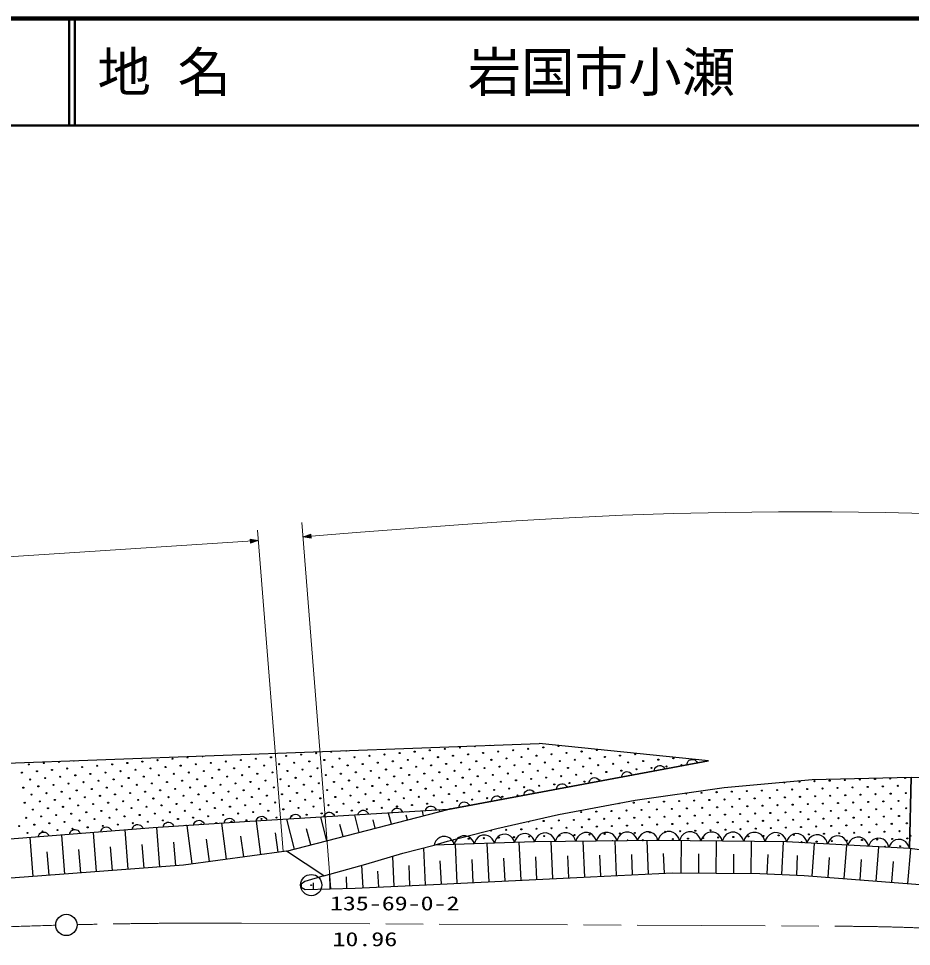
# Model space of a CAD drawing. Units: millimetres, scale not verified. Extents: x 40000 to 680000, y 20000 to 380000.
# Drawn here: x 363000 to 446532, y 293213 to 380000 of the extents above; entities that cross this region are included whole.
import ezdxf
from ezdxf.enums import TextEntityAlignment as Align

# ---------------------------------------------------------------- set-up
doc = ezdxf.new("R2010")
doc.units = ezdxf.units.MM
doc.header["$LTSCALE"] = 1000
doc.linetypes.add('CHAIN', pattern=[18.5, 12, -1.5, 3.5, -1.5])
for name, color, linetype, lineweight in [('M-BGD', 7, 'Continuous', 25), ('M-BGD-HTXT', 7, 'Continuous', 13), ('M-BMK', 2, 'CHAIN', 13), ('M-TTL', 2, 'Continuous', 140), ('M-TTL-LINE', 7, 'Continuous', 50)]:
    doc.layers.add(name, color=color, linetype=linetype, lineweight=lineweight)
doc.layers.add('M-BMK-SRVR', color=7, linetype='Continuous')
doc.layers.add('M-TTL-TXT', color=7, linetype='Continuous')
doc.styles.add('ＭＳ ゴシック', font='')
doc.styles.get('ＭＳ ゴシック').set_extended_font_data('MS Gothic')

# ---------------------------------------------------------------- blocks, each defined once
blk = doc.blocks.new('BUHIN30')
at = {"color": 7, "linetype": 'Continuous', "lineweight": 25}
blk.add_lwpolyline([(-458, -200), (-468, -79), (-452, 35), (-409, 173), (-332, 272), (-238, 352), (-96, 414), (25, 429), (150, 418), (284, 356), (378, 291), (458, 200)], dxfattribs=at)
blk = doc.blocks.new('BUHIN31')
at = {"color": 7, "linetype": 'Continuous', "lineweight": 25}
blk.add_lwpolyline([(-479, -142), (-474, -20), (-444, 90), (-384, 223), (-296, 311), (-193, 378), (-44, 422), (78, 422), (201, 396), (326, 318), (411, 242), (479, 142)], dxfattribs=at)
blk = doc.blocks.new('BUHIN32')
at = {"color": 7, "linetype": 'Continuous', "lineweight": 25}
blk.add_lwpolyline([(-479, -143), (-474, -22), (-444, 89), (-385, 221), (-297, 310), (-194, 378), (-46, 422), (77, 422), (200, 396), (325, 319), (410, 243), (479, 143)], dxfattribs=at)
blk = doc.blocks.new('BUHIN33')
at = {"color": 7, "linetype": 'Continuous', "lineweight": 25}
blk.add_lwpolyline([(-476, -152), (-473, -30), (-446, 81), (-389, 215), (-302, 305), (-201, 374), (-53, 421), (70, 424), (193, 400), (319, 325), (406, 250), (476, 152)], dxfattribs=at)
blk = doc.blocks.new('BUHIN114')
at = {"color": 7, "linetype": 'Continuous', "lineweight": 25}
blk.add_lwpolyline([(945, 164), (836, 369), (691, 534), (471, 710), (243, 787), (9, 819), (-284, 768), (-494, 659), (-682, 509), (-831, 270), (-907, 66), (-945, -164)], dxfattribs=at)
blk = doc.blocks.new('BUHIN115')
at = {"color": 7, "linetype": 'Continuous', "lineweight": 25}
blk.add_lwpolyline([(977, 216), (854, 425), (695, 590), (457, 762), (216, 832), (-30, 854), (-333, 787), (-547, 663), (-736, 498), (-879, 241), (-949, 26), (-977, -216)], dxfattribs=at)
blk = doc.blocks.new('BUHIN116')
at = {"color": 7, "linetype": 'Continuous', "lineweight": 25}
blk.add_lwpolyline([(936, 227), (813, 425), (657, 580), (425, 742), (192, 804), (-45, 821), (-335, 751), (-538, 627), (-717, 465), (-849, 215), (-913, 7), (-936, -227)], dxfattribs=at)
blk = doc.blocks.new('BUHIN117')
at = {"color": 7, "linetype": 'Continuous', "lineweight": 25}
blk.add_lwpolyline([(909, 244), (784, 435), (628, 583), (397, 735), (167, 791), (-64, 801), (-346, 726), (-541, 600), (-712, 437), (-835, 190), (-892, -16), (-909, -244)], dxfattribs=at)
blk = doc.blocks.new('BUHIN126')
at = {"color": 3, "linetype": 'Continuous', "lineweight": 25}
blk.add_circle((0, 0), 995, dxfattribs=at)
blk = doc.blocks.new('BUHIN124')
at = {"color": 3, "linetype": 'Continuous', "lineweight": 25}
for radius in [995, 30]:
    blk.add_circle((0, 0), radius, dxfattribs=at)

msp = doc.modelspace()

# ---------------------------------------------------------------- linework, layer by layer
at = {"layer": 'M-BGD'}
for p, q in [((349472, 309894), (411715, 312199)), ((427535, 310569), (411715, 312199)), ((427535, 310569), (403159, 306020)), ((403159, 306020), (427535, 310569)), ((437242, 308822), (446491, 309035)), ((446336, 302365), (446491, 309035)), ((446491, 309035), (446336, 302365)), ((446491, 309035), (451782, 308893)), ((429015, 308085), (437242, 308822)), ((420691, 306902), (429015, 308085)), ((413516, 305545), (420691, 306902)), ((403159, 306020), (384147, 304866)), ((403159, 306020), (384147, 304866)), ((388075, 302130), (403159, 306020)), ((394863, 303881), (394447, 305491)), ((397880, 304659), (397615, 305683)), ((400897, 305436), (400783, 305876)), ((402405, 305825), (402382, 305913)), ((407752, 304246), (413516, 305545)), ((384147, 304866), (375594, 304322)), ((384147, 304866), (375594, 304322)), ((382456, 301372), (382003, 304729)), ((385667, 301805), (385245, 304932)), ((388829, 302325), (388112, 305106)), ((391846, 303103), (391280, 305299)), ((393354, 303492), (393060, 304634)), ((396371, 304270), (396167, 305060)), ((399388, 305048), (399275, 305487)), ((375594, 304322), (358008, 302897)), ((375594, 304322), (358008, 302897)), ((370298, 300210), (370019, 303870)), ((373260, 300435), (372980, 304111)), ((376221, 300661), (375941, 304344)), ((379245, 300939), (378761, 304524)), ((387272, 302022), (387028, 303827)), ((390337, 302714), (389952, 304207)), ((403118, 303063), (407752, 304246)), ((364375, 299759), (364098, 303390)), ((367337, 299984), (367059, 303630)), ((377702, 300774), (377535, 302973)), ((380850, 301155), (380569, 303238)), ((384061, 301589), (383799, 303535)), ((401875, 302674), (403118, 303063)), ((411281, 303005), (401875, 302674)), ((410005, 299413), (409829, 302954)), ((422832, 303121), (411281, 303005)), ((412985, 299561), (412813, 303020)), ((415966, 299707), (415810, 303050)), ((418954, 299846), (418803, 303081)), ((421942, 299986), (421796, 303111)), ((434843, 303005), (422832, 303121)), ((425000, 300086), (425018, 303100)), ((428269, 300067), (428286, 303068)), ((431537, 300049), (431554, 303037)), ((434420, 299951), (434557, 303008)), ((446336, 302365), (434843, 303005)), ((365856, 299871), (365689, 302055)), ((368817, 300097), (368650, 302289)), ((371779, 300323), (371611, 302523)), ((374740, 300548), (374572, 302758)), ((388075, 302130), (378442, 300830)), ((391550, 299829), (388075, 302130)), ((398961, 301923), (401875, 302674)), ((401080, 298972), (400918, 302412)), ((404046, 299117), (403866, 302744)), ((407025, 299265), (406848, 302849)), ((437234, 299800), (437475, 302858)), ((440225, 299564), (440472, 302691)), ((443216, 299328), (443468, 302525)), ((446207, 299092), (446464, 302350)), ((475584, 298852), (446336, 302365)), ((395477, 300921), (398961, 301923)), ((398153, 298834), (398022, 301618)), ((402556, 299043), (402447, 301232)), ((405536, 299191), (405428, 301354)), ((408515, 299339), (408409, 301476)), ((411495, 299487), (411390, 301598)), ((414474, 299635), (414373, 301675)), ((417460, 299776), (417368, 301750)), ((420448, 299916), (420359, 301824)), ((423436, 300056), (423350, 301892)), ((426635, 300077), (426645, 301881)), ((429903, 300058), (429913, 301855)), ((433043, 300013), (433124, 301818)), ((435798, 299890), (435880, 301722)), ((438730, 299682), (438876, 301538)), ((441721, 299446), (441870, 301343)), ((378442, 300830), (338461, 297784)), ((391550, 299829), (395477, 300921)), ((395226, 298697), (395126, 300823)), ((399616, 298903), (399528, 300770)), ((444712, 299210), (444865, 301149)), ((391550, 299829), (389773, 299303)), ((392157, 298608), (392125, 299989)), ((393716, 298644), (393691, 299709)), ((396690, 298765), (396620, 300239)), ((401811, 299006), (415219, 299672)), ((415219, 299672), (424183, 300091)), ((424183, 300091), (432354, 300044)), ((432354, 300044), (436486, 299859)), ((436486, 299859), (449946, 298798)), ((389773, 299303), (389445, 299037)), ((389445, 299037), (389445, 298772)), ((389445, 298772), (389820, 298553)), ((389820, 298553), (394495, 298662)), ((390599, 298571), (390586, 299153)), ((394495, 298662), (401811, 299006))]:
    msp.add_line(p, q, dxfattribs=at)
for centre in [(401468, 311558), (402876, 311688), (404284, 311817), (409278, 311566), (410686, 311696), (412095, 311826), (413503, 311955), (417088, 311575), (377398, 310764), (378806, 310893), (385208, 310772), (386616, 310902), (388025, 311031), (389433, 311161), (390841, 311290), (391610, 310651), (392249, 311420), (393018, 310781), (394427, 310910), (395835, 311040), (397243, 311169), (398651, 311299), (399420, 310660), (400060, 311428), (400829, 310789), (402237, 310919), (403645, 311048), (405053, 311178), (406462, 311307), (407231, 310668), (407870, 311437), (408639, 310798), (410047, 310927), (411455, 311057), (412864, 311186), (414272, 311316), (415041, 310676), (415680, 311445), (416449, 310806), (417857, 310936), (419266, 311065), (420674, 311195), (422851, 310685), (424259, 310814), (363955, 310237), (365363, 310367), (367540, 309857), (368948, 309986), (370357, 310116), (371765, 310245), (373173, 310375), (374581, 310505), (375350, 309865), (375990, 310634), (376758, 309995), (378167, 310124), (379575, 310254), (380983, 310383), (382392, 310513), (383160, 309874), (383800, 310643), (384569, 310003), (385977, 310133), (387385, 310262), (388794, 310392), (390202, 310521), (390971, 309882), (392379, 310012), (393787, 310141), (395196, 310271), (396604, 310400), (398012, 310530), (398781, 309891), (400189, 310020), (401597, 310150), (403006, 310279), (404414, 310409), (405822, 310538), (406591, 309899), (407999, 310029), (409408, 310158), (410816, 310288), (412224, 310417), (413633, 310547), (414401, 309908), (415810, 310037), (417218, 310167), (418626, 310296), (420035, 310426), (420803, 309786), (421443, 310555), (422212, 309916), (423620, 310046), (425028, 310175), (363315, 309468), (364723, 309598), (365492, 308958), (366132, 309727), (366901, 309088), (368309, 309217), (369717, 309347), (371125, 309477), (372534, 309606), (373303, 308967), (373942, 309736), (374711, 309096), (376119, 309226), (377527, 309355), (378936, 309485), (380344, 309615), (381113, 308975), (381752, 309744), (382521, 309105), (383929, 309234), (385338, 309364), (386746, 309493), (388154, 309623), (388923, 308984), (389562, 309753), (390331, 309113), (391740, 309243), (393148, 309372), (394556, 309502), (395964, 309631), (396733, 308992), (397373, 309761), (398142, 309122), (399550, 309251), (400958, 309381), (402366, 309510), (403775, 309640), (404544, 309001), (405183, 309769), (405952, 309130), (407360, 309260), (408768, 309389), (410177, 309519), (411585, 309648), (412354, 309009), (412993, 309778), (413762, 309139), (415170, 309268), (416579, 309398), (417987, 309527), (419395, 309657), (444534, 308919), (445948, 308969), (363445, 308060), (364084, 308829), (364853, 308189), (366261, 308319), (367670, 308448), (369078, 308578), (370486, 308708), (371255, 308068), (371894, 308837), (372663, 308198), (374072, 308327), (375480, 308457), (376888, 308587), (378296, 308716), (379065, 308077), (379705, 308846), (380473, 308206), (381882, 308336), (383290, 308465), (384698, 308595), (386107, 308725), (386875, 308085), (387515, 308854), (388284, 308215), (389692, 308344), (391100, 308474), (392509, 308603), (393917, 308733), (394686, 308094), (395325, 308863), (396094, 308223), (397502, 308353), (398911, 308482), (400319, 308612), (401727, 308741), (402496, 308102), (403135, 308871), (403904, 308232), (405312, 308361), (406721, 308491), (408129, 308620), (409537, 308750), (410306, 308111), (410946, 308879), (411714, 308240), (413123, 308370), (414531, 308499), (415939, 308629), (417348, 308758), (436054, 308621), (437468, 308671), (438881, 308721), (440294, 308770), (441026, 308089), (441708, 308820), (442439, 308138), (443121, 308870), (443853, 308188), (445266, 308238), (364214, 307420), (365622, 307550), (367030, 307680), (368438, 307809), (369847, 307939), (370616, 307299), (372024, 307429), (373432, 307558), (374840, 307688), (376249, 307818), (377018, 307178), (377657, 307947), (378426, 307308), (379834, 307437), (381242, 307567), (382651, 307696), (384059, 307826), (384828, 307187), (385467, 307956), (386236, 307316), (387644, 307446), (389053, 307575), (390461, 307705), (391869, 307835), (392638, 307195), (393277, 307964), (394046, 307325), (395455, 307454), (396863, 307584), (398271, 307713), (399679, 307843), (400448, 307204), (401088, 307973), (401857, 307333), (403265, 307463), (404673, 307592), (406081, 307722), (407490, 307851), (408259, 307212), (408898, 307981), (409667, 307342), (426893, 307592), (428306, 307641), (429719, 307691), (431133, 307741), (432546, 307790), (433959, 307840), (435373, 307890), (436104, 307208), (436786, 307939), (437517, 307258), (438199, 307989), (438931, 307307), (439613, 308039), (440344, 307357), (441757, 307407), (443171, 307456), (444584, 307506), (445997, 307556), (363574, 306652), (364983, 306781), (366391, 306911), (367799, 307040), (368568, 306401), (369207, 307170), (369976, 306530), (371385, 306660), (372793, 306790), (374201, 306919), (375609, 307049), (376378, 306409), (377787, 306539), (379195, 306668), (380603, 306798), (382011, 306928), (383420, 307057), (384189, 306418), (385597, 306547), (387005, 306677), (388413, 306806), (389822, 306936), (391230, 307066), (391999, 306426), (393407, 306556), (394815, 306685), (396224, 306815), (397632, 306945), (399040, 307074), (399809, 306435), (401217, 306564), (402626, 306694), (404034, 306823), (405442, 306953), (406850, 307083), (420557, 306661), (421971, 306711), (423384, 306761), (424797, 306810), (426211, 306860), (427624, 306910), (429037, 306960), (430451, 307009), (431182, 306327), (431864, 307059), (432596, 306377), (433277, 307109), (434009, 306427), (434691, 307158), (435422, 306476), (436836, 306526), (438249, 306576), (439662, 306625), (441076, 306675), (442489, 306725), (443902, 306775), (445316, 306824), (364343, 306012), (365751, 306142), (366520, 305502), (367160, 306271), (367929, 305632), (369337, 305762), (370745, 305891), (372153, 306021), (373562, 306150), (374331, 305511), (374970, 306280), (375739, 305640), (377147, 305770), (378555, 305900), (379964, 306029), (381372, 306159), (382141, 305519), (382780, 306288), (383549, 305649), (384957, 305778), (386366, 305908), (387774, 306038), (389182, 306167), (389951, 305528), (390590, 306297), (391359, 305657), (392768, 305787), (394176, 305916), (395584, 306046), (396992, 306176), (398401, 306305), (415636, 305781), (417049, 305831), (418462, 305880), (419876, 305930), (421289, 305980), (422702, 306029), (424116, 306079), (425529, 306129), (426260, 305447), (426942, 306178), (427674, 305497), (428356, 306228), (429087, 305546), (429769, 306278), (430500, 305596), (431914, 305646), (433327, 305695), (434740, 305745), (436154, 305795), (437567, 305844), (438980, 305894), (440394, 305944), (441807, 305993), (443220, 306043), (444634, 306093), (446047, 306142), (363704, 305243), (364473, 304604), (365112, 305373), (365881, 304733), (367289, 304863), (368698, 304993), (370106, 305122), (371514, 305252), (372283, 304612), (372922, 305381), (373691, 304742), (375100, 304872), (376508, 305001), (377916, 305131), (379324, 305260), (380733, 305390), (381502, 304750), (382910, 304880), (384318, 305010), (385726, 305139), (387135, 305269), (388543, 305398), (412127, 304950), (413540, 305000), (414954, 305049), (416367, 305099), (417780, 305149), (419194, 305198), (420607, 305248), (422020, 305298), (422752, 304616), (423434, 305347), (424165, 304666), (424847, 305397), (425579, 304715), (426992, 304765), (428405, 304815), (429819, 304864), (431232, 304914), (432645, 304964), (434059, 305013), (435472, 305063), (436885, 305113), (438299, 305162), (439712, 305212), (441125, 305262), (441857, 304580), (442539, 305312), (443270, 304630), (443952, 305361), (444684, 304679), (445365, 305411), (446097, 304729), (363065, 304474), (363833, 303835), (365242, 303965), (366650, 304094), (368058, 304224), (369466, 304353), (370875, 304483), (408618, 304119), (410032, 304169), (411445, 304218), (412859, 304268), (414272, 304318), (415685, 304368), (417099, 304417), (417830, 303735), (418512, 304467), (419243, 303785), (419925, 304517), (420657, 303835), (421339, 304566), (422070, 303884), (423483, 303934), (424897, 303984), (426310, 304033), (427723, 304083), (429137, 304133), (430550, 304183), (431963, 304232), (433377, 304282), (434790, 304332), (436203, 304381), (437617, 304431), (438348, 303749), (439030, 304481), (439762, 303799), (440443, 304530), (441175, 303849), (442588, 303898), (444002, 303948), (445415, 303998), (405110, 303288), (406523, 303338), (407937, 303388), (409350, 303437), (410763, 303487), (412177, 303537), (413590, 303586), (415003, 303636), (416417, 303686), (422802, 303203), (424215, 303252), (425628, 303302), (427042, 303352), (428455, 303401), (429868, 303451), (431282, 303501), (432695, 303550), (434108, 303600), (435522, 303650), (436935, 303699), (437666, 303018), (439080, 303067), (440493, 303117), (441907, 303167), (443320, 303216), (444733, 303266), (446147, 303316), (446447, 303567), (445465, 302584)]:
    msp.add_circle(centre, 49.8, dxfattribs=at)
for centre, start, end in [((405693, 311947), 146.2257, 38.01562), ((407101, 312076), 257.75023, 286.49109), ((380214, 311023), 171.01112, 13.2302), ((393658, 311550), 204.95158, 339.28974), ((366771, 310496), 131.46193, 52.77939), ((368179, 310626), 233.5306, 310.71073), ((418756, 308888), 68.2628, 132.88014), ((434641, 308572), 164.8704, 25.36492), ((411075, 307471), 41.55922, 159.58372), ((425479, 307542), 134.11379, 62.06034), ((419144, 306612), 193.12915, 8.29705), ((401986, 305925), 31.99286, 154.95595), ((403394, 306054), 21.20513, 179.93781), ((380093, 304621), 348.94271, 198.32451), ((410714, 304900), 177.94165, 27.45873), ((378685, 304491), 37.10025, 150.16697), ((407205, 304069), 148.44239, 60.19332), ((403697, 303239), 227.01263, 341.62307), ((418562, 303054), 30.22198, 150.93204), ((419975, 303103), 347.99072, 193.16331), ((421388, 303153), 292.07291, 249.08111), ((436253, 302968), 300.19644, 233.43034), ((444051, 302535), 298.5884, 235.03837)]:
    msp.add_arc(centre, 49.8, start, end, dxfattribs=at)
at = {"layer": 'M-BGD-HTXT'}
for p, q in [((392214, 298609), (389510, 332856)), ((387751, 302087), (385343, 332140)), ((304986, 325973), (385421, 331170))]:
    msp.add_line(p, q, dxfattribs=at)
for points in [[(389614, 331540), (394591, 331934), (399579, 332319), (404556, 332682), (409544, 333014), (414522, 333302), (419510, 333538), (424311, 333705), (429112, 333812), (434093, 333863), (439085, 333856), (444067, 333795), (449059, 333684)], [(389691, 331544), (390335, 331741), (390353, 331423), (389693, 331544)], [(390204, 331574), (390071, 331566), (390203, 331592), (390205, 331555), (390071, 331566)], [(385344, 331165), (384702, 330963), (384681, 331281), (385342, 331165)], [(384832, 331132), (384965, 331140), (384833, 331113), (384830, 331150), (384965, 331140)]]:
    msp.add_lwpolyline(points, dxfattribs=at)
for points in [[(389614, 331540), (390374, 331396), (390352, 331770)], [(389768, 331548), (390309, 331711), (390324, 331449)], [(389843, 331553), (390282, 331682), (390294, 331476)], [(389919, 331557), (390256, 331652), (390264, 331502)], [(389994, 331562), (390229, 331622), (390235, 331529)], [(385421, 331170), (384661, 331308), (384685, 330934)], [(385268, 331160), (384728, 330993), (384711, 331255)], [(385193, 331155), (384754, 331023), (384741, 331229)], [(385116, 331150), (384780, 331053), (384771, 331203)], [(385041, 331145), (384807, 331083), (384801, 331176)]]:
    msp.add_lwpolyline(points, close=True, dxfattribs=at)
at = {"layer": 'M-BMK'}
msp.add_line((383862, 295392), (440521, 295098), dxfattribs=at)
for centre, radius, start, end in [((381116, -234601), 530000, 91.58301, 94.37366), ((381116, -234601), 530000, 89.70309, 91.36682), ((439485, 95101), 200000, 82.31682, 89.70309)]:
    msp.add_arc(centre, radius, start, end, dxfattribs=at)
at = {"layer": 'M-TTL'}
msp.add_line((680000, 380000), (40000, 380000), dxfattribs=at)
at = {"layer": 'M-TTL-LINE'}
for p, q in [((367750, 380000), (367750, 370000)), ((368250, 380000), (368250, 370000)), ((40000, 370000), (680000, 370000))]:
    msp.add_line(p, q, dxfattribs=at)

# ---------------------------------------------------------------- block references
at = {"layer": 'M-BGD', "rotation": 346.962}
for name, p in [('BUHIN30', (426012, 310285)), ('BUHIN30', (422965, 309716)), ('BUHIN30', (416871, 308579)), ('BUHIN30', (419918, 309148)), ('BUHIN30', (413824, 308010)), ('BUHIN30', (407730, 306873)), ('BUHIN30', (410777, 307442)), ('BUHIN31', (401575, 305924)), ('BUHIN30', (404683, 306304)), ('BUHIN31', (388900, 305154)), ('BUHIN31', (392069, 305347)), ('BUHIN31', (395238, 305539)), ('BUHIN31', (398406, 305731)), ('BUHIN33', (374128, 304204)), ('BUHIN32', (377019, 304413)), ('BUHIN32', (379871, 304594)), ('BUHIN32', (382722, 304775)), ('BUHIN31', (385732, 304962)), ('BUHIN33', (365335, 303491)), ('BUHIN33', (368266, 303728)), ('BUHIN33', (371197, 303966)), ('BUHIN117', (404697, 302773)), ('BUHIN117', (406578, 302840)), ('BUHIN117', (408459, 302906)), ('BUHIN117', (410340, 302972)), ('BUHIN116', (412243, 303015)), ('BUHIN116', (414168, 303034)), ('BUHIN116', (416094, 303053)), ('BUHIN116', (418019, 303073)), ('BUHIN116', (419944, 303092)), ('BUHIN116', (421869, 303111)), ('BUHIN115', (423833, 303111)), ('BUHIN115', (425835, 303092)), ('BUHIN115', (427837, 303073)), ('BUHIN115', (429838, 303053)), ('BUHIN115', (431840, 303034)), ('BUHIN115', (433842, 303015)), ('BUHIN114', (435801, 302952)), ('BUHIN114', (437716, 302845)), ('BUHIN117', (402816, 302707)), ('BUHIN114', (439632, 302738)), ('BUHIN114', (441547, 302632)), ('BUHIN114', (443463, 302525)), ('BUHIN114', (445378, 302418))]:
    msp.add_blockref(name, p, dxfattribs=at)
at = {"layer": 'M-BMK-SRVR', "rotation": 346.962}
for name, p in [('BUHIN124', (390377, 298948)), ('BUHIN126', (367474, 295223))]:
    msp.add_blockref(name, p, dxfattribs=at)

# ---------------------------------------------------------------- texts
at = {"layer": 'M-BGD-HTXT', "style": 'ＭＳ ゴシック', "width": 1.35}
for s, p in [('135-69-0-2', (392128, 296189)), ('10.96', (392367, 292839))]:
    msp.add_text(s, height=1320, dxfattribs=at).set_placement(p, align=Align.BOTTOM_LEFT)
at = {"layer": 'M-TTL-TXT', "style": 'ＭＳ ゴシック'}
for s, p in [('地 名', (370380, 375000)), ('岩国市小瀬', (405024, 375000))]:
    msp.add_text(s, height=3666, dxfattribs=at).set_placement(p, align=Align.MIDDLE_LEFT)

doc.saveas('drawing.dxf')
